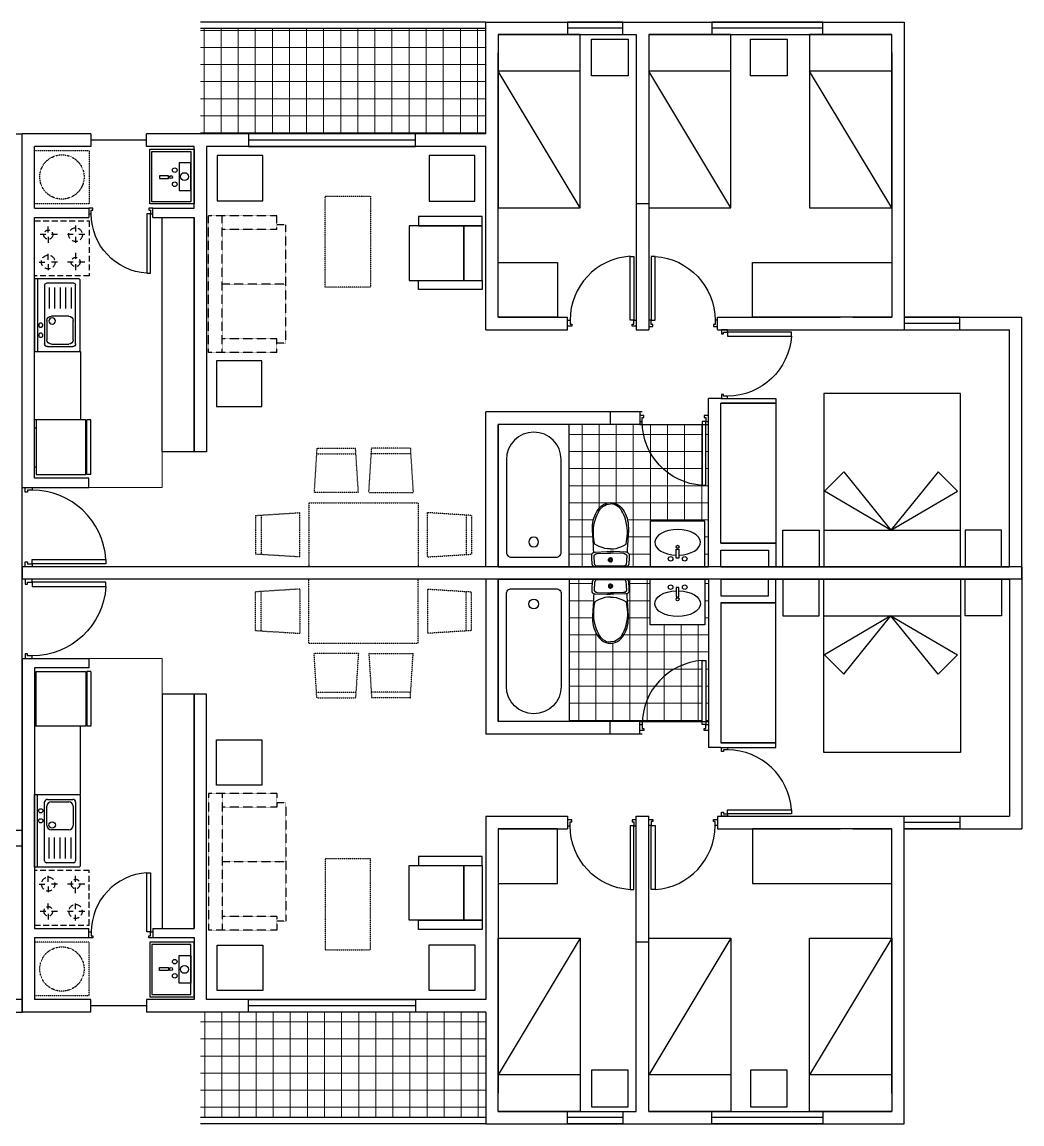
# Model space of a CAD drawing. Header units: inches. Extents: x 85 to 4460, y 49 to 5584.
# Drawn here: x 3290 to 4387, y 1866 to 3075 of the extents above; entities that cross this region are included whole.
import ezdxf

# ---------------------------------------------------------------- set-up
doc = ezdxf.new("R2010")
doc.units = ezdxf.units.IN
doc.header["$MEASUREMENT"] = 0
doc.linetypes.add('HIDDEN', pattern=[0.375, 0.25, -0.125])
doc.linetypes.add('HIDDEN2', pattern=[4.7625, 3.175, -1.5875])
for name, color, linetype in [('01 BLOQUES MUEBLES', 252, 'Continuous'), ('01 LOSA', 250, 'Continuous'), ('01 MUROS', 7, 'Continuous'), ('01 PUERTAS Y VENTANAS', 246, 'Continuous'), ('01 TEXTO SIMB.', 2, 'Continuous'), ('AR-ARTEFACTOS', 7, 'Continuous'), ('AR-MUEBLES SEGMENT', 252, 'HIDDEN2'), ('AR-PROYECCION', 8, 'Continuous'), ('REV_JM', 201, 'Continuous')]:
    doc.layers.add(name, color=color, linetype=linetype)
doc.layers.add('01 HATCH', color=253, linetype='Continuous', lineweight=5)
doc.layers.add('LD_ELEV 1', color=254, linetype='Continuous', lineweight=9)
doc.layers.get('01 TEXTO SIMB.').off()

# ---------------------------------------------------------------- blocks, each defined once
blk = doc.blocks.new('mcaam')
at = {"layer": '01 BLOQUES MUEBLES', "ltscale": 25}
blk.add_line((65173.3, -1759.8), (65323.3, -1849.8), dxfattribs=at)
blk.add_lwpolyline([(65363.3, -1759.8), (65363.3, -1849.8), (65173.3, -1849.8), (65173.3, -1759.8)], close=True, dxfattribs=at)
blk.add_lwpolyline([(65323.3, -1759.8), (65323.3, -1849.8)], dxfattribs=at)
blk = doc.blocks.new('*U43')
at = {"layer": '01 PUERTAS Y VENTANAS'}
for points in [[(1648.7, 5084.8), (1648.7, 5081.8), (1643.8, 5081.8), (1643.8, 5079.8), (1641.2, 5079.8), (1641.2, 5084.8)], [(1648.7, 5003.8), (1648.7, 5000.8), (1641.2, 5000.8), (1641.2, 5005.8), (1643.8, 5005.8), (1643.8, 5003.8)], [(1726.7, 5003.8), (1648.7, 5003.8), (1648.7, 5008.5), (1726.7, 5008.5)]]:
    blk.add_lwpolyline(points, close=True, dxfattribs=at)
at = {"layer": '01 PUERTAS Y VENTANAS', "color": 8}
blk.add_arc((1648.6, 5003.5), 78.3, 3.6465, 89.9158, dxfattribs=at)
blk = doc.blocks.new('*U17')
at = {"layer": '01 PUERTAS Y VENTANAS'}
for points in [[(1638.2, 5086.3), (1638.2, 5008.3), (1633.5, 5008.3), (1633.5, 5086.3)], [(1557.2, 5008.3), (1560.2, 5008.3), (1560.2, 5003.4), (1562.2, 5003.4), (1562.2, 5000.8), (1557.2, 5000.8)], [(1638.2, 5008.3), (1641.2, 5008.3), (1641.2, 5000.8), (1636.2, 5000.8), (1636.2, 5003.4), (1638.2, 5003.4)]]:
    blk.add_lwpolyline(points, close=True, dxfattribs=at)
at = {"layer": '01 PUERTAS Y VENTANAS', "color": 8}
blk.add_arc((1638.5, 5008.2), 78.3, 93.6465, 179.9158, dxfattribs=at)
blk = doc.blocks.new('sofa-2')
at = {"linetype": 'HIDDEN', "ltscale": 0.01}
for p, q in [((-0.75, 1.5), (-0.75, 1.35)), ((-0.75, 1.5), (0, 1.5)), ((-0.15, 1.5), (-0.15, 0)), ((0, 1.5), (0, 0)), ((-0.85, 1.4), (-0.75, 1.4)), ((-0.85, 1.4), (-0.85, 0.1)), ((-0.75, 1.35), (-0.15, 1.35)), ((-0.85, 0.75), (-0.15, 0.75)), ((-0.75, 0.15), (-0.15, 0.15)), ((-0.75, 0.15), (-0.75, 0)), ((-0.85, 0.1), (-0.75, 0.1)), ((-0.75, 0), (0, 0))]:
    blk.add_line(p, q, dxfattribs=at)
blk = doc.blocks.new('*U15')
at = {"layer": '01 PUERTAS Y VENTANAS'}
for points in [[(1555.7, 4997.8), (1633.7, 4997.8), (1633.7, 4993.1), (1555.7, 4993.1)], [(1633.7, 4997.8), (1633.7, 5000.8), (1641.2, 5000.8), (1641.2, 4995.8), (1638.7, 4995.8), (1638.7, 4997.8)], [(1633.7, 4916.8), (1633.7, 4919.8), (1638.7, 4919.8), (1638.7, 4921.8), (1641.2, 4921.8), (1641.2, 4916.8)]]:
    blk.add_lwpolyline(points, close=True, dxfattribs=at)
at = {"layer": '01 PUERTAS Y VENTANAS', "color": 8}
blk.add_arc((1633.8, 4998.1), 78.3, 183.6465, 269.9158, dxfattribs=at)
blk = doc.blocks.new('wc')
at = {"layer": '01 BLOQUES MUEBLES'}
for p, q in [((2025.8, 3385.4), (2025.9, 3385.7)), ((2025.8, 3385.1), (2025.8, 3385.4)), ((2025.9, 3385.7), (2026.2, 3386)), ((2026.2, 3386), (2026.5, 3386.4)), ((2026.5, 3386.4), (2026.8, 3386.7)), ((2026.8, 3386.7), (2027.2, 3386.9)), ((2027.2, 3386.9), (2027.5, 3387.1)), ((2027.5, 3387.1), (2027.8, 3387.2)), ((2027.8, 3387.2), (2028.1, 3387.3)), ((2028.1, 3387.3), (2028.4, 3387.4)), ((2028.4, 3387.4), (2028.7, 3387.5)), ((2028.7, 3387.5), (2029, 3387.5)), ((2029, 3387.5), (2031, 3387.6)), ((2031, 3387.6), (2032.9, 3387.7)), ((2032.9, 3387.7), (2034.9, 3387.8)), ((2034.9, 3387.8), (2036.9, 3387.9)), ((2036, 3385.2), (2037.7, 3385.2)), ((2036.9, 3387.9), (2038.8, 3388)), ((2037.7, 3385.2), (2037.9, 3385.2)), ((2038.8, 3388), (2039.1, 3388)), ((2039.1, 3388), (2039.4, 3387.9)), ((2039.4, 3387.9), (2039.6, 3387.8)), ((2039.6, 3387.8), (2039.9, 3387.6)), ((2039.9, 3387.6), (2040.2, 3387.3)), ((2040.2, 3387.3), (2040.5, 3387)), ((2040.5, 3387), (2040.8, 3386.7)), ((2040.8, 3386.7), (2041, 3386.3)), ((2041, 3386.3), (2041.2, 3386)), ((2041.2, 3386), (2041.3, 3385.7)), ((2041.3, 3385.7), (2044.8, 3385.9)), ((2041.3, 3385.7), (2041.5, 3385.3)), ((2041.5, 3385.3), (2041.7, 3384.8)), ((2044.8, 3385.9), (2049.3, 3386)), ((2049.3, 3386), (2054.7, 3386.3)), ((2053.2, 3385.1), (2056.1, 3385.5)), ((2054.7, 3386.3), (2060.3, 3386.9)), ((2056.1, 3385.5), (2059.1, 3385.9)), ((2059.1, 3385.9), (2062.2, 3386)), ((2060.3, 3386.9), (2065.8, 3387.1)), ((2062.2, 3386), (2065.1, 3386)), ((2065.1, 3386), (2068.1, 3385.9)), ((2065.8, 3387.1), (2068.5, 3387.1)), ((2068.1, 3385.9), (2070.8, 3385.5)), ((2068.5, 3387.1), (2071.2, 3387)), ((2070.8, 3385.5), (2074.2, 3384.8)), ((2071.2, 3387), (2073.8, 3386.7)), ((2073.8, 3386.7), (2076.4, 3386.2)), ((2076.4, 3386.2), (2079, 3385.5)), ((2079, 3385.5), (2081.5, 3384.6)), ((2025.7, 3384.7), (2025.8, 3385.1)), ((2025.7, 3384.4), (2025.7, 3384.7)), ((2025.7, 3384.1), (2025.7, 3384.4)), ((2025.7, 3367.4), (2025.7, 3384.1)), ((2026.3, 3382.4), (2026.4, 3382.7)), ((2026.3, 3382.1), (2026.3, 3382.4)), ((2026.3, 3381.9), (2026.3, 3382.1)), ((2026.3, 3367.4), (2026.3, 3381.9)), ((2026.4, 3383), (2026.5, 3383.3)), ((2026.4, 3382.7), (2026.4, 3383)), ((2026.5, 3383.3), (2026.7, 3383.5)), ((2026.7, 3383.5), (2027, 3383.9)), ((2027, 3383.9), (2027.3, 3384.1)), ((2027.3, 3384.1), (2027.6, 3384.3)), ((2027.6, 3384.3), (2027.9, 3384.4)), ((2027.9, 3384.4), (2028.1, 3384.5)), ((2028.1, 3384.5), (2028.4, 3384.6)), ((2028.4, 3384.6), (2028.6, 3384.7)), ((2028.6, 3384.7), (2028.9, 3384.8)), ((2028.9, 3384.8), (2029.2, 3384.8)), ((2029.2, 3384.8), (2030.9, 3384.9)), ((2030.9, 3384.9), (2032.6, 3385)), ((2032.6, 3385), (2034.3, 3385.1)), ((2034.3, 3385.1), (2036, 3385.2)), ((2037.9, 3385.2), (2038.1, 3385.1)), ((2038.1, 3385.1), (2038.4, 3385)), ((2038.4, 3385), (2038.6, 3384.8)), ((2038.6, 3384.8), (2038.9, 3384.6)), ((2038.9, 3384.6), (2039.1, 3384.3)), ((2039.1, 3384.3), (2039.4, 3384.1)), ((2039.4, 3384.1), (2039.6, 3383.8)), ((2039.6, 3383.8), (2039.7, 3383.5)), ((2039.7, 3383.5), (2039.8, 3383.3)), ((2039.8, 3383.3), (2040, 3382.8)), ((2040, 3382.8), (2040.1, 3382.4)), ((2040.1, 3382.4), (2040.2, 3382.1)), ((2040.2, 3382.1), (2040.2, 3381.8)), ((2040.2, 3381.8), (2040.5, 3370.7)), ((2041.7, 3384.8), (2041.8, 3384.4)), ((2041.8, 3384.4), (2041.8, 3384)), ((2041.8, 3384), (2042.2, 3371.2)), ((2045.4, 3370.6), (2045.8, 3373.6)), ((2045.8, 3373.6), (2046.7, 3376.6)), ((2046.7, 3376.6), (2047.9, 3379.7)), ((2047.9, 3379.7), (2049, 3382.1)), ((2049, 3382.1), (2050.5, 3384.5)), ((2050.5, 3384.5), (2053.2, 3385.1)), ((2074.2, 3384.8), (2077.7, 3383.8)), ((2077.7, 3383.8), (2080.2, 3382.9)), ((2080.2, 3382.9), (2082.6, 3381.9)), ((2081.5, 3384.6), (2084, 3383.6)), ((2082.6, 3381.9), (2084.8, 3381)), ((2084, 3383.6), (2086.3, 3382.3)), ((2084.8, 3381), (2086.8, 3380)), ((2086.3, 3382.3), (2088.6, 3380.9)), ((2086.8, 3380), (2088.7, 3378.8)), ((2088.6, 3380.9), (2090.6, 3379.1)), ((2088.7, 3378.8), (2090.3, 3377.3)), ((2090.3, 3377.3), (2091.8, 3375.6)), ((2090.6, 3379.1), (2092.5, 3377.2)), ((2091.8, 3375.6), (2092.9, 3373.7)), ((2092.5, 3377.2), (2094, 3375)), ((2092.9, 3373.7), (2093.8, 3371.7)), ((2094, 3375), (2095.2, 3372.6)), ((2025.7, 3350.7), (2025.7, 3367.4)), ((2026.3, 3352.9), (2026.3, 3367.4)), ((2031, 3367.9), (2031.2, 3368.4)), ((2031, 3367.4), (2031, 3367.9)), ((2031, 3367.4), (2031, 3366.9)), ((2031, 3366.9), (2031.2, 3366.4)), ((2031.2, 3368.4), (2031.4, 3368.8)), ((2031.2, 3366.4), (2031.4, 3366)), ((2031.4, 3368.8), (2031.8, 3369.1)), ((2031.4, 3366), (2031.8, 3365.6)), ((2031.8, 3369.1), (2032.2, 3369.4)), ((2031.8, 3365.6), (2032.2, 3365.4)), ((2031.9, 3367.4), (2032, 3367.8)), ((2031.9, 3367.4), (2032, 3367)), ((2032, 3367.8), (2032.2, 3368.1)), ((2032, 3367), (2032.2, 3366.6)), ((2032.2, 3369.4), (2032.7, 3369.6)), ((2032.2, 3368.1), (2032.5, 3368.4)), ((2032.2, 3366.6), (2032.5, 3366.4)), ((2032.2, 3365.4), (2032.7, 3365.2)), ((2032.5, 3368.4), (2032.8, 3368.6)), ((2032.5, 3366.4), (2032.8, 3366.2)), ((2032.7, 3369.6), (2033.2, 3369.6)), ((2032.7, 3365.2), (2033.2, 3365.1)), ((2032.8, 3368.6), (2033.2, 3368.6)), ((2032.8, 3366.2), (2033.2, 3366.1)), ((2033.2, 3369.6), (2033.7, 3369.6)), ((2033.2, 3368.6), (2033.6, 3368.6)), ((2033.2, 3366.1), (2033.6, 3366.2)), ((2033.2, 3365.1), (2033.7, 3365.2)), ((2033.6, 3368.6), (2033.9, 3368.4)), ((2033.6, 3366.2), (2033.9, 3366.4)), ((2033.7, 3369.6), (2034.1, 3369.4)), ((2033.7, 3365.2), (2034.1, 3365.4)), ((2033.9, 3368.4), (2034.2, 3368.1)), ((2033.9, 3366.4), (2034.2, 3366.6)), ((2034.1, 3369.4), (2034.6, 3369.2)), ((2034.1, 3365.4), (2034.6, 3365.6)), ((2034.2, 3368.1), (2034.4, 3367.8)), ((2034.2, 3366.6), (2034.4, 3367)), ((2034.4, 3367.8), (2034.5, 3367.4)), ((2034.4, 3367), (2034.5, 3367.4)), ((2034.6, 3369.2), (2034.9, 3368.8)), ((2034.6, 3365.6), (2034.9, 3366)), ((2034.9, 3368.8), (2035.2, 3368.4)), ((2034.9, 3366), (2035.2, 3366.4)), ((2035.2, 3368.4), (2035.4, 3367.9)), ((2035.2, 3366.4), (2035.4, 3366.9)), ((2035.4, 3367.9), (2035.4, 3367.4)), ((2035.4, 3366.9), (2035.4, 3367.4)), ((2040.2, 3353), (2040.5, 3364.1)), ((2040.5, 3370.7), (2040.5, 3367.4)), ((2040.5, 3364.1), (2040.5, 3367.4)), ((2041.8, 3350.7), (2042.2, 3363.6)), ((2042.2, 3371.2), (2042.2, 3367.4)), ((2042.2, 3363.6), (2042.2, 3367.4)), ((2045.2, 3367.4), (2045.4, 3370.6)), ((2045.2, 3367.4), (2045.4, 3364.2)), ((2045.4, 3364.2), (2045.8, 3361.2)), ((2045.8, 3361.2), (2046.7, 3358.1)), ((2091.8, 3359.2), (2092.9, 3361.1)), ((2092.9, 3361.1), (2093.8, 3363.1)), ((2093.8, 3371.7), (2094.4, 3369.5)), ((2093.8, 3363.1), (2094.4, 3365.2)), ((2095.2, 3362.1), (2094, 3359.8)), ((2094.4, 3369.5), (2094.5, 3367.4)), ((2094.4, 3365.2), (2094.5, 3367.4)), ((2095.2, 3372.6), (2095.9, 3370)), ((2095.9, 3364.7), (2095.2, 3362.1)), ((2095.9, 3370), (2096.2, 3367.4)), ((2096.2, 3367.4), (2095.9, 3364.7)), ((2025.7, 3350.4), (2025.7, 3350.7)), ((2025.7, 3350), (2025.7, 3350.4)), ((2025.8, 3349.7), (2025.7, 3350)), ((2025.8, 3349.4), (2025.8, 3349.7)), ((2025.9, 3349), (2025.8, 3349.4)), ((2026.1, 3348.7), (2025.9, 3349)), ((2026.3, 3352.7), (2026.3, 3352.9)), ((2026.3, 3352.4), (2026.3, 3352.7)), ((2026.4, 3352.1), (2026.3, 3352.4)), ((2026.4, 3351.8), (2026.4, 3352.1)), ((2026.5, 3351.5), (2026.4, 3351.8)), ((2026.7, 3351.3), (2026.5, 3351.5)), ((2027, 3350.9), (2026.7, 3351.3)), ((2027.2, 3350.7), (2027, 3350.9)), ((2027.6, 3350.5), (2027.2, 3350.7)), ((2027.8, 3350.4), (2027.6, 3350.5)), ((2028.1, 3350.2), (2027.8, 3350.4)), ((2028.4, 3350.1), (2028.1, 3350.2)), ((2028.6, 3350.1), (2028.4, 3350.1)), ((2028.9, 3350), (2028.6, 3350.1)), ((2029.1, 3350), (2028.9, 3350)), ((2030.8, 3349.9), (2029.1, 3350)), ((2032.6, 3349.8), (2030.8, 3349.9)), ((2034.3, 3349.7), (2032.6, 3349.8)), ((2036, 3349.6), (2034.3, 3349.7)), ((2037.7, 3349.6), (2036, 3349.6)), ((2037.9, 3349.6), (2037.7, 3349.6)), ((2038.1, 3349.7), (2037.9, 3349.6)), ((2038.4, 3349.8), (2038.1, 3349.7)), ((2038.6, 3349.9), (2038.4, 3349.8)), ((2038.9, 3350.2), (2038.6, 3349.9)), ((2039.1, 3350.4), (2038.9, 3350.2)), ((2039.4, 3350.7), (2039.1, 3350.4)), ((2039.6, 3351), (2039.4, 3350.7)), ((2039.7, 3351.3), (2039.6, 3351)), ((2039.8, 3351.5), (2039.7, 3351.3)), ((2039.8, 3351.5), (2040, 3351.9)), ((2040, 3351.9), (2040.1, 3352.3)), ((2040.1, 3352.3), (2040.2, 3352.7)), ((2040.2, 3352.7), (2040.2, 3353)), ((2041.3, 3349), (2041.2, 3348.8)), ((2041.3, 3349), (2041.5, 3349.5)), ((2044.8, 3348.9), (2041.3, 3349)), ((2041.5, 3349.5), (2041.7, 3350)), ((2041.7, 3350), (2041.8, 3350.4)), ((2041.8, 3350.4), (2041.8, 3350.7)), ((2046.7, 3358.1), (2047.9, 3355)), ((2047.9, 3355), (2048.9, 3352.7)), ((2048.9, 3352.7), (2050.5, 3350.2)), ((2050.5, 3350.2), (2053.2, 3349.7)), ((2053.2, 3349.7), (2056, 3349.3)), ((2056, 3349.3), (2059.1, 3348.9)), ((2068, 3348.9), (2070.8, 3349.3)), ((2070.8, 3349.3), (2074.2, 3350)), ((2074.2, 3350), (2077.7, 3350.9)), ((2079, 3349.2), (2076.4, 3348.6)), ((2077.7, 3350.9), (2080.2, 3351.8)), ((2081.5, 3350.1), (2079, 3349.2)), ((2080.2, 3351.8), (2082.6, 3352.8)), ((2084, 3351.1), (2081.5, 3350.1)), ((2082.6, 3352.8), (2084.8, 3353.7)), ((2086.3, 3352.4), (2084, 3351.1)), ((2084.8, 3353.7), (2086.8, 3354.8)), ((2088.5, 3353.9), (2086.3, 3352.4)), ((2086.8, 3354.8), (2088.7, 3356)), ((2090.6, 3355.6), (2088.5, 3353.9)), ((2088.7, 3356), (2090.3, 3357.5)), ((2090.3, 3357.5), (2091.8, 3359.2)), ((2092.5, 3357.5), (2090.6, 3355.6)), ((2094, 3359.8), (2092.5, 3357.5)), ((2026.5, 3348.3), (2026.1, 3348.7)), ((2026.8, 3348.1), (2026.5, 3348.3)), ((2027.2, 3347.9), (2026.8, 3348.1)), ((2027.5, 3347.7), (2027.2, 3347.9)), ((2027.8, 3347.6), (2027.5, 3347.7)), ((2028.1, 3347.4), (2027.8, 3347.6)), ((2028.4, 3347.3), (2028.1, 3347.4)), ((2028.7, 3347.3), (2028.4, 3347.3)), ((2029, 3347.2), (2028.7, 3347.3)), ((2031, 3347.1), (2029, 3347.2)), ((2032.9, 3347), (2031, 3347.1)), ((2034.9, 3346.9), (2032.9, 3347)), ((2036.9, 3346.8), (2034.9, 3346.9)), ((2038.8, 3346.8), (2036.9, 3346.8)), ((2039.1, 3346.8), (2038.8, 3346.8)), ((2039.3, 3346.9), (2039.1, 3346.8)), ((2039.6, 3347), (2039.3, 3346.9)), ((2039.9, 3347.2), (2039.6, 3347)), ((2040.2, 3347.5), (2039.9, 3347.2)), ((2040.5, 3347.8), (2040.2, 3347.5)), ((2040.8, 3348.1), (2040.5, 3347.8)), ((2041, 3348.4), (2040.8, 3348.1)), ((2041.2, 3348.8), (2041, 3348.4)), ((2049.3, 3348.7), (2044.8, 3348.9)), ((2054.7, 3348.4), (2049.3, 3348.7)), ((2060.3, 3347.9), (2054.7, 3348.4)), ((2059.1, 3348.9), (2062.1, 3348.7)), ((2065.8, 3347.6), (2060.3, 3347.9)), ((2062.1, 3348.7), (2065, 3348.7)), ((2065, 3348.7), (2068, 3348.9)), ((2068.5, 3347.6), (2065.8, 3347.6)), ((2071.2, 3347.8), (2068.5, 3347.6)), ((2073.8, 3348.1), (2071.2, 3347.8)), ((2076.4, 3348.6), (2073.8, 3348.1))]:
    blk.add_line(p, q, dxfattribs=at)
blk = doc.blocks.new('tt')
at = {"layer": '01 BLOQUES MUEBLES', "color": 8}
blk.add_lwpolyline([(80582.1, 2679.8), (80722.1, 2679.8), (80722.1, 2609.8), (80582.1, 2609.8)], close=True, dxfattribs=at)
at = {"layer": '01 BLOQUES MUEBLES'}
blk.add_lwpolyline([(80596.5, 2671.8), (80687.6, 2671.8, -0.999997), (80687.6, 2617.8), (80596.5, 2617.8, -0.414214), (80591.5, 2622.8), (80591.5, 2666.8, -0.414214)], format="xyb", close=True, dxfattribs=at)
blk.add_circle((80606.5, 2644.8), 4.8, dxfattribs=at)
blk = doc.blocks.new('Cama 2 plazas')
at = {"layer": '01 BLOQUES MUEBLES'}
for p, q in [((1628.9, 5039.1), (1671.9, 5112.1)), ((1671.9, 5112.1), (1693.1, 5090.9)), ((1693.1, 5090.9), (1628.9, 5039.1)), ((1628.9, 5039.1), (1671.9, 4966.1)), ((1693.1, 4987.3), (1628.9, 5039.1)), ((1671.9, 4966.1), (1693.1, 4987.3))]:
    blk.add_line(p, q, dxfattribs=at)
for points in [[(1628.9, 5117.7), (1588.9, 5117.7), (1588.9, 5157.7), (1628.9, 5157.7)], [(1588.9, 4962.7), (1778.9, 4962.7), (1778.9, 5112.7), (1588.9, 5112.7)], [(1628.9, 4957.7), (1588.9, 4957.7), (1588.9, 4917.7), (1628.9, 4917.7)]]:
    blk.add_lwpolyline(points, close=True, dxfattribs=at)
blk.add_lwpolyline([(1628.9, 5112.7), (1628.9, 4962.7)], dxfattribs=at)
blk = doc.blocks.new('Sofá 1 cuerpo')
at = {"layer": '01 BLOQUES MUEBLES'}
for points in [[(2459.9, 3659), (2449.9, 3659), (2449.9, 3589), (2459.9, 3589), (2459.9, 3659)], [(2519.9, 3659), (2529.9, 3659), (2529.9, 3589), (2519.9, 3589), (2519.9, 3659)]]:
    blk.add_lwpolyline(points, dxfattribs=at)
for points in [[(2519.9, 3639), (2459.9, 3639), (2459.9, 3659), (2519.9, 3659)], [(2519.9, 3579), (2459.9, 3579), (2459.9, 3639), (2519.9, 3639)]]:
    blk.add_lwpolyline(points, close=True, dxfattribs=at)
blk = doc.blocks.new('lav')
at = {"layer": '01 BLOQUES MUEBLES'}
for p, q in [((53035.9, -1515.9), (53035.9, -1455.9)), ((53035.9, -1455.9), (53040.4, -1455.9)), ((53040.4, -1515.9), (53040.4, -1455.9)), ((53041.4, -1515.9), (53041.4, -1455.9)), ((53041.4, -1455.9), (53095.9, -1455.9)), ((53095.9, -1455.9), (53095.9, -1515.9)), ((53097.6, -1464.8), (53095.9, -1464.8)), ((53097.6, -1507.9), (53097.6, -1464.8)), ((53095.9, -1507.9), (53097.6, -1507.9)), ((53035.9, -1515.9), (53040.4, -1515.9)), ((53095.9, -1515.9), (53041.4, -1515.9))]:
    blk.add_line(p, q, dxfattribs=at)
blk = doc.blocks.new('_Lavaplatos_50x80')
for p, q in [((0.03, -0.8), (0.03, 0)), ((0.11, -0.73), (0.11, -0.085)), ((0.14, -0.055), (0.42, -0.055)), ((0.185, -0.08), (0.375, -0.08)), ((0.45, -0.085), (0.45, -0.385)), ((0.135, -0.34), (0.135, -0.13)), ((0.425, -0.13), (0.425, -0.34)), ((0.16, -0.704), (0.16, -0.474)), ((0.375, -0.39), (0.185, -0.39)), ((0.22, -0.704), (0.22, -0.474)), ((0.28, -0.704), (0.28, -0.474)), ((0.34, -0.704), (0.34, -0.474)), ((0.4, -0.704), (0.4, -0.474)), ((0.45, -0.385), (0.45, -0.73)), ((0.43, -0.75), (0.13, -0.75))]:
    blk.add_line(p, q)
blk.add_lwpolyline([(0.48, -0.8), (0, -0.8), (0, 0), (0.48, 0, -0.414214), (0.5, -0.02), (0.5, -0.78, -0.414214)], format="xyb", close=True)
for centre, radius in [((0.068, -0.18), 0.0232), ((0.068, -0.29), 0.0232), ((0.193, -0.336), 0.035)]:
    blk.add_circle(centre, radius)
for centre, radius, start, end in [((0.14, -0.085), 0.03, 90, 180), ((0.185, -0.13), 0.05, 90, 180), ((0.375, -0.13), 0.05, 0, 90), ((0.42, -0.085), 0.03, 0, 90), ((0.185, -0.34), 0.05, 180, 270), ((0.375, -0.34), 0.05, 270, 0), ((0.13, -0.73), 0.02, 180, 270), ((0.43, -0.73), 0.02, 270, 0)]:
    blk.add_arc(centre, radius, start, end)
blk = doc.blocks.new('_Cocina_1')
at = {"linetype": 'HIDDEN2', "ltscale": 0.02}
for p, q in [((-0.6, -0.3), (-0.6, 0.3)), ((-0.6, 0.3), (0, 0.3)), ((-0.45, 0.175), (-0.45, 0.25)), ((-0.45, 0.175), (-0.45, 0.25)), ((-0.45, 0.175), (-0.45, 0.25)), ((-0.45, 0.175), (-0.45, 0.25)), ((-0.45, 0.175), (-0.45, 0.25)), ((-0.15, 0.175), (-0.15, 0.25)), ((0, 0.3), (0, -0.3)), ((-0.55, 0.15), (-0.475, 0.15)), ((-0.55, 0.15), (-0.475, 0.15)), ((-0.55, 0.15), (-0.475, 0.15)), ((-0.55, 0.15), (-0.475, 0.15)), ((-0.55, 0.15), (-0.475, 0.15)), ((-0.45, 0.05), (-0.45, 0.125)), ((-0.45, 0.05), (-0.45, 0.125)), ((-0.45, 0.05), (-0.45, 0.125)), ((-0.45, 0.05), (-0.45, 0.125)), ((-0.45, 0.05), (-0.45, 0.125)), ((-0.425, 0.15), (-0.35, 0.15)), ((-0.425, 0.15), (-0.35, 0.15)), ((-0.425, 0.15), (-0.35, 0.15)), ((-0.425, 0.15), (-0.35, 0.15)), ((-0.425, 0.15), (-0.35, 0.15)), ((-0.25, 0.15), (-0.175, 0.15)), ((-0.25, 0.15), (-0.175, 0.15)), ((-0.25, 0.15), (-0.175, 0.15)), ((-0.25, 0.15), (-0.175, 0.15)), ((-0.25, 0.15), (-0.175, 0.15)), ((-0.15, 0.125), (-0.15, 0.05)), ((-0.05, 0.15), (-0.125, 0.15)), ((-0.45, -0.125), (-0.45, -0.05)), ((-0.45, -0.125), (-0.45, -0.05)), ((-0.45, -0.125), (-0.45, -0.05)), ((-0.45, -0.125), (-0.45, -0.05)), ((-0.45, -0.125), (-0.45, -0.05)), ((-0.15, -0.125), (-0.15, -0.05)), ((-0.15, -0.125), (-0.15, -0.05)), ((-0.15, -0.125), (-0.15, -0.05)), ((-0.15, -0.125), (-0.15, -0.05)), ((-0.15, -0.125), (-0.15, -0.05)), ((-0.55, -0.15), (-0.475, -0.15)), ((-0.55, -0.15), (-0.475, -0.15)), ((-0.55, -0.15), (-0.475, -0.15)), ((-0.55, -0.15), (-0.475, -0.15)), ((-0.55, -0.15), (-0.475, -0.15)), ((-0.45, -0.25), (-0.45, -0.175)), ((-0.45, -0.25), (-0.45, -0.175)), ((-0.45, -0.25), (-0.45, -0.175)), ((-0.45, -0.25), (-0.45, -0.175)), ((-0.45, -0.25), (-0.45, -0.175)), ((-0.425, -0.15), (-0.35, -0.15)), ((-0.425, -0.15), (-0.35, -0.15)), ((-0.425, -0.15), (-0.35, -0.15)), ((-0.425, -0.15), (-0.35, -0.15)), ((-0.425, -0.15), (-0.35, -0.15)), ((-0.25, -0.15), (-0.175, -0.15)), ((-0.25, -0.15), (-0.175, -0.15)), ((-0.25, -0.15), (-0.175, -0.15)), ((-0.25, -0.15), (-0.175, -0.15)), ((-0.25, -0.15), (-0.175, -0.15)), ((-0.15, -0.175), (-0.15, -0.25)), ((-0.125, -0.15), (-0.05, -0.15)), ((-0.125, -0.15), (-0.05, -0.15)), ((-0.125, -0.15), (-0.05, -0.15)), ((-0.125, -0.15), (-0.05, -0.15)), ((-0.125, -0.15), (-0.05, -0.15)), ((0, -0.3), (-0.6, -0.3)), ((0, -0.3), (-0.6, -0.3)), ((0, -0.3), (-0.6, -0.3)), ((0, -0.3), (-0.6, -0.3)), ((0, -0.3), (-0.6, -0.3))]:
    blk.add_line(p, q, dxfattribs=at)
for centre, radius in [((-0.45, 0.15), 0.05), ((-0.45, 0.15), 0.05), ((-0.45, 0.15), 0.05), ((-0.45, 0.15), 0.05), ((-0.45, 0.15), 0.05), ((-0.15, 0.15), 0.075), ((-0.15, 0.15), 0.075), ((-0.15, 0.15), 0.075), ((-0.15, 0.15), 0.075), ((-0.15, 0.15), 0.075), ((-0.45, -0.15), 0.075), ((-0.45, -0.15), 0.075), ((-0.45, -0.15), 0.075), ((-0.45, -0.15), 0.075), ((-0.45, -0.15), 0.075), ((-0.15, -0.15), 0.05), ((-0.15, -0.15), 0.05), ((-0.15, -0.15), 0.05), ((-0.15, -0.15), 0.05), ((-0.15, -0.15), 0.05)]:
    blk.add_circle(centre, radius, dxfattribs=at)

msp = doc.modelspace()

# ---------------------------------------------------------------- hatches: boundary and pattern name
at = {"layer": '01 HATCH'}
h = msp.add_hatch(dxfattribs=at)
h.set_pattern_fill('NET', color=256, scale=150)
h.set_pattern_definition([(0, (-81410.476, 15347.3), (0, 18.75), []), (90, (-81410.476, 15347.3), (-18.75, 1e-15), [])])
h.paths.add_polyline_path([(3485.5, 3068.2), (3798.6, 3068.2), (3798.6, 2952.5), (3485.5, 2952.5)])
h = msp.add_hatch(dxfattribs=at)
h.set_pattern_fill('NET', color=256, scale=150)
h.set_pattern_definition([(0, (-81445.658, 16216.462), (0, 18.75), []), (90, (-81445.658, 16216.462), (-18.75, 1e-15), [])])
h.paths.add_polyline_path([(3960.7, 2633.8), (3967.6, 2633.8), (3967.6, 2633.8), (3970.4, 2633.8, 0.382894), (4036.1, 2566.8), (4040.3, 2566.8), (4040.3, 2633.8), (4043, 2633.8), (4043, 2477.6), (4039.1, 2477.6), (4039.1, 2527.6), (3979.1, 2527.6), (3979.1, 2477.6), (3960.7, 2477.6)])
h.paths.add_polyline_path([(3970.4, 2633.8), (3970.4, 2633.8), (4036.1, 2633.8), (4036.1, 2566.8, -0.382894)], flags=17)
h.paths.add_polyline_path([(3890.4, 2633.8), (3960.7, 2633.8), (3960.7, 2477.6), (3953.2, 2477.6), (3953.9, 2477.9), (3954.7, 2478.5), (3955.1, 2479.2), (3955.5, 2480.2), (3955.6, 2480.9), (3955.7, 2482.8), (3955.8, 2484.8), (3955.9, 2486.8), (3956, 2488.8), (3956.1, 2491), (3955.8, 2491.6), (3955.3, 2492.2), (3954.6, 2492.8), (3953.8, 2493.2), (3954, 2496.7), (3954.1, 2501.2), (3954.4, 2506.6), (3955, 2512.2), (3955.2, 2517.7), (3955.2, 2520.4), (3955.1, 2523), (3954.8, 2525.7), (3954.3, 2528.3), (3953.6, 2530.9), (3952.7, 2533.4), (3951.7, 2535.9), (3950.4, 2538.2), (3949, 2540.4), (3947.2, 2542.5), (3945.3, 2544.3), (3943.1, 2545.9), (3940.7, 2547.1), (3938.1, 2547.8), (3935.5, 2548.1), (3932.8, 2547.8), (3930.2, 2547.1), (3927.9, 2545.9), (3925.7, 2544.3), (3923.7, 2542.5), (3922, 2540.4), (3920.5, 2538.2), (3919.3, 2535.9), (3918.2, 2533.4), (3917.3, 2530.9), (3916.7, 2528.3), (3916.2, 2525.7), (3915.8, 2523), (3915.7, 2520.4), (3915.7, 2517.7), (3916, 2512.2), (3916.5, 2506.6), (3916.8, 2501.2), (3917, 2496.7), (3917.1, 2493.2), (3916.3, 2492.8), (3915.5, 2492.1), (3914.9, 2491.3), (3914.9, 2490.7), (3914.9, 2488.8), (3915, 2486.8), (3915.1, 2484.8), (3915.2, 2482.8), (3915.3, 2480.6), (3915.6, 2479.7), (3916.2, 2478.6), (3917.3, 2477.6), (3890.4, 2477.6)])
h = msp.add_hatch(dxfattribs=at)
h.set_pattern_fill('NET', color=256, scale=150, angle=180)
h.set_pattern_definition([(180, (84506.894, 2196.519), (-2e-15, -18.75), []), (270, (84506.894, 2196.519), (18.75, -3e-15), [])])
h.paths.add_polyline_path([(3960.7, 2307.6), (3967.6, 2307.6), (3967.6, 2307.6), (3970.4, 2307.6, -0.382894), (4036.1, 2374.6), (4040.3, 2374.6), (4040.3, 2307.6), (4043, 2307.6), (4043, 2463.8), (4039.1, 2463.8), (4039.1, 2413.8), (3979.1, 2413.8), (3979.1, 2463.8), (3960.7, 2463.8)])
h.paths.add_polyline_path([(3970.4, 2307.6), (3970.4, 2307.6), (4036.1, 2307.6), (4036.1, 2374.6, 0.382894)], flags=17)
h.paths.add_polyline_path([(3890.4, 2307.6), (3960.7, 2307.6), (3960.7, 2463.8), (3953.2, 2463.8), (3953.9, 2463.5), (3954.7, 2462.9), (3955.1, 2462.2), (3955.5, 2461.1), (3955.6, 2460.5), (3955.7, 2458.5), (3955.8, 2456.6), (3955.9, 2454.6), (3956, 2452.6), (3956.1, 2450.4), (3955.8, 2449.7), (3955.3, 2449.1), (3954.6, 2448.6), (3953.8, 2448.2), (3954, 2444.7), (3954.1, 2440.2), (3954.4, 2434.8), (3955, 2429.2), (3955.2, 2423.7), (3955.2, 2421), (3955.1, 2418.3), (3954.8, 2415.7), (3954.3, 2413.1), (3953.6, 2410.5), (3952.7, 2408), (3951.7, 2405.5), (3950.4, 2403.2), (3949, 2401), (3947.2, 2398.9), (3945.3, 2397), (3943.1, 2395.5), (3940.7, 2394.2), (3938.1, 2393.6), (3935.5, 2393.3), (3932.8, 2393.6), (3930.2, 2394.2), (3927.9, 2395.5), (3925.7, 2397), (3923.7, 2398.8), (3922, 2400.9), (3920.5, 2403.2), (3919.3, 2405.5), (3918.2, 2408), (3917.3, 2410.5), (3916.7, 2413.1), (3916.2, 2415.7), (3915.8, 2418.3), (3915.7, 2421), (3915.7, 2423.7), (3916, 2429.2), (3916.5, 2434.8), (3916.8, 2440.2), (3917, 2444.7), (3917.1, 2448.2), (3916.3, 2448.5), (3915.5, 2449.3), (3914.9, 2450.1), (3914.9, 2450.6), (3914.9, 2452.6), (3915, 2454.6), (3915.1, 2456.6), (3915.2, 2458.5), (3915.3, 2460.8), (3915.6, 2461.7), (3916.2, 2462.8), (3917.3, 2463.8), (3890.4, 2463.8)])
h = msp.add_hatch(dxfattribs=at)
h.set_pattern_fill('NET', color=256, scale=150, angle=180)
h.set_pattern_definition([(180, (84471.711, 3065.68), (-2e-15, -18.75), []), (270, (84471.711, 3065.68), (18.75, -3e-15), [])])
h.paths.add_polyline_path([(3485.5, 1873.2), (3798.6, 1873.2), (3798.6, 1988.9), (3485.5, 1988.9)])

# ---------------------------------------------------------------- linework, layer by layer
for points in [[(3935.2, 2647.6), (3935.2, 2633.8)], [(3935.2, 2293.8), (3935.2, 2307.6)]]:
    msp.add_lwpolyline(points)
at = {"layer": '01 BLOQUES MUEBLES'}
for points in [[(3954.8, 3056.3), (3954.8, 3016.3), (3914.8, 3016.3), (3914.8, 3056.3)], [(4129.3, 3056.3), (4129.3, 3016.3), (4089.3, 3016.3), (4089.3, 3056.3)], [(3478.6, 2875.6), (3429.9, 2875.6), (3429.9, 2935.6), (3478.6, 2935.6)], [(3475, 2878.1), (3432.4, 2878.1), (3432.4, 2933), (3475, 2933)], [(3440.7, 2905.1), (3440.7, 2903.6), (3450.7, 2903.6), (3450.7, 2906.6), (3440.7, 2906.6)], [(3443.6, 2603.6), (3443.6, 2860.8), (3478.6, 2860.8), (3478.6, 2603.6)], [(3877.4, 2751.4), (3812.4, 2751.4), (3812.4, 2811.4), (3877.4, 2811.4)], [(4244.1, 2751.4), (4091.2, 2751.4), (4091.2, 2811.4), (4244.1, 2811.4)], [(3303.6, 2713.6), (3353.8, 2713.6), (3353.8, 2638.9), (3303.6, 2638.9)], [(4056.8, 2503.6), (4056.8, 2657.2), (4116.8, 2657.2), (4116.8, 2503.6)], [(3979.1, 2527.6), (3979.1, 2477.6), (4039.1, 2477.6), (4039.1, 2527.6)], [(4009.2, 2486.8), (4007.7, 2486.8), (4007.7, 2496.8), (4010.7, 2496.8), (4010.7, 2486.8)], [(3979.1, 2413.8), (3979.1, 2463.8), (4039.1, 2463.8), (4039.1, 2413.8)], [(4009.2, 2454.6), (4007.7, 2454.6), (4007.7, 2444.6), (4010.7, 2444.6), (4010.7, 2454.6)], [(4056.8, 2437.8), (4056.8, 2284.2), (4116.8, 2284.2), (4116.8, 2437.8)], [(3443.6, 2337.8), (3443.6, 2080.6), (3478.6, 2080.6), (3478.6, 2337.8)], [(3303.6, 2227.8), (3353.8, 2227.8), (3353.8, 2302.5), (3303.6, 2302.5)], [(3877.4, 2190), (3812.4, 2190), (3812.4, 2130), (3877.4, 2130)], [(4244.1, 2190), (4091.2, 2190), (4091.2, 2130), (4244.1, 2130)], [(3478.6, 2065.8), (3429.9, 2065.8), (3429.9, 2005.8), (3478.6, 2005.8)], [(3475, 2063.2), (3432.4, 2063.2), (3432.4, 2008.4), (3475, 2008.4)], [(3440.7, 2036.2), (3440.7, 2037.7), (3450.7, 2037.7), (3450.7, 2034.7), (3440.7, 2034.7)], [(3954.8, 1885.1), (3954.8, 1925.1), (3914.8, 1925.1), (3914.8, 1885.1)], [(4129.3, 1885.1), (4129.3, 1925.1), (4089.3, 1925.1), (4089.3, 1885.1)]]:
    msp.add_lwpolyline(points, close=True, dxfattribs=at)
at = {"layer": '01 BLOQUES MUEBLES', "ltscale": 25}
for points in [[(3553.9, 2928.9), (3503.9, 2928.9), (3503.9, 2878.9), (3553.9, 2878.9)], [(3786.7, 2928.6), (3736.7, 2928.6), (3736.7, 2878.6), (3786.7, 2878.6)], [(3553.1, 2703.5), (3503.1, 2703.5), (3503.1, 2653.5), (3553.1, 2653.5)], [(3553.1, 2237.8), (3503.1, 2237.8), (3503.1, 2287.8), (3553.1, 2287.8)], [(3553.9, 2012.5), (3503.9, 2012.5), (3503.9, 2062.5), (3553.9, 2062.5)], [(3786.7, 2012.7), (3736.7, 2012.7), (3736.7, 2062.7), (3786.7, 2062.7)]]:
    msp.add_lwpolyline(points, close=True, dxfattribs=at)
at = {"layer": '01 BLOQUES MUEBLES'}
for points in [[(3967.6, 2633.8), (4043, 2633.8)], [(3967.6, 2307.6), (4043, 2307.6)]]:
    msp.add_lwpolyline(points, dxfattribs=at)
for centre, radius in [((3457.4, 2912.7), 2.5), ((3453.4, 2905.1), 1.61), ((3457.4, 2897.2), 2.5), ((4009.2, 2499.5), 1.61), ((4001.5, 2486.3), 2.5), ((4017, 2486.3), 2.5), ((4001.5, 2455.1), 2.5), ((4017, 2455.1), 2.5), ((4009.2, 2441.8), 1.61), ((3457.4, 2044.2), 2.5), ((3453.4, 2036.2), 1.61), ((3457.4, 2028.7), 2.5)]:
    msp.add_circle(centre, radius, dxfattribs=at)
msp.add_ellipse((4009.2, 2504.3), major_axis=(-25, 0), ratio=0.565157, start_param=1.634018, end_param=7.79076, dxfattribs=at)
at = {"layer": '01 BLOQUES MUEBLES', "extrusion": (0, 0, -1)}
msp.add_ellipse((4009.2, 2437.1), major_axis=(-25, 0), ratio=0.565157, start_param=1.634018, end_param=7.79076, dxfattribs=at)
at = {"layer": '01 HATCH'}
for points in [[(3363.2, 2564.6), (3443.6, 2564.6), (3443.6, 2603.6)], [(3363.2, 2376.7), (3443.6, 2376.7), (3443.6, 2337.8)]]:
    msp.add_lwpolyline(points, dxfattribs=at)
at = {"layer": '01 LOSA'}
for points in [[(3798.6, 3075.2), (3485.5, 3075.2)], [(3798.6, 3068.2), (3485.5, 3068.2)], [(3798.6, 1873.2), (3485.5, 1873.2)], [(3798.6, 1866.2), (3485.5, 1866.2)]]:
    msp.add_lwpolyline(points, dxfattribs=at)
at = {"layer": '01 MUROS'}
for p, q in [((3009.8, 2952.5), (3289.8, 2952.5)), ((3289.8, 2002.7), (3289.8, 2952.5)), ((3289.8, 2188.1), (3202.9, 2188.1)), ((3289.8, 1988.9), (3289.8, 2188.1)), ((3216.7, 2171.5), (3289.8, 2171.5)), ((3289.8, 2171.5), (3289.8, 2002.7)), ((3289.8, 2002.7), (3216.7, 2002.7)), ((3009.8, 1988.9), (3289.8, 1988.9)), ((3289.8, 1988.9), (3289.8, 1988.9))]:
    msp.add_line(p, q, dxfattribs=at)
for points in [[(3798.6, 3075.2), (4257.9, 3075.2)], [(3798.6, 2952.5), (3798.6, 3075.2)], [(4257.9, 3075.2), (4257.9, 2751.4)], [(3812.4, 3061.4), (3963.8, 3061.4)], [(3949.2, 3068.3), (3888.2, 3068.3)], [(3963.8, 3061.4), (3963.8, 2737.6)], [(3977.6, 3061.4), (4244.1, 3061.4)], [(4168.6, 3068.3), (4046.6, 3068.3)], [(3812.4, 2751.4), (3812.4, 3041.4)], [(3977.6, 3041.4), (3977.6, 2737.6)], [(4244.1, 3041.4), (4244.1, 2751.4), (4244.1, 2751.4)], [(3365.3, 2952.5), (3289.8, 2952.5)], [(3289.8, 2564.6), (3289.8, 2952.5)], [(3365.3, 2952.5), (3365.3, 2938.7)], [(3798.6, 2952.5), (3426.3, 2952.5)], [(3426.3, 2938.7), (3426.3, 2952.5)], [(3365.3, 2938.7), (3303.6, 2938.7)], [(3303.6, 2870.8), (3303.6, 2938.7)], [(3426.3, 2945.6), (3365.3, 2945.6)], [(3478.6, 2938.7), (3426.3, 2938.7)], [(3492.4, 2938.7), (3492.4, 2603.6), (3478.6, 2603.6), (3478.6, 2860.8)], [(3478.6, 2870.8), (3478.6, 2938.7)], [(3798.6, 2938.7), (3492.4, 2938.7)], [(3721.4, 2945.5), (3538.4, 2945.5)], [(3798.6, 2737.6), (3798.6, 2938.7)], [(3303.6, 2870.8), (3363.2, 2870.8)], [(3363.2, 2870.8), (3363.2, 2860.8)], [(3433.2, 2870.8), (3478.6, 2870.8)], [(3433.2, 2860.8), (3433.2, 2870.8)], [(3977.6, 2875.7), (3963.8, 2875.7)], [(3303.6, 2574.6), (3303.6, 2860.8)], [(3303.6, 2860.8), (3363.2, 2860.8)], [(3433.2, 2860.8), (3478.6, 2860.8)], [(3812.4, 2751.4), (3888.4, 2751.4)], [(3888.4, 2737.6), (3888.4, 2751.4)], [(4053, 2737.7), (4053, 2751.5)], [(4053, 2751.4), (4187.6, 2751.4)], [(4201.4, 2751.4), (4244.1, 2751.4)], [(4257.9, 2751.4), (4387.1, 2751.4)], [(4318.9, 2744.5), (4257.9, 2744.5)], [(4387.1, 2463.8), (4387.1, 2463.8), (4387.1, 2751.4)], [(3798.6, 2737.6), (3888.4, 2737.6)], [(3963.8, 2737.6), (3977.6, 2737.6)], [(4053, 2737.6), (4373.3, 2737.6)], [(4056.8, 2477.6), (4373.3, 2477.6), (4373.3, 2737.6)], [(4043, 2477.6), (4043, 2662.2)], [(4056.8, 2662.2), (4043, 2662.2)], [(4056.8, 2662.2), (4116.8, 2662.2), (4116.8, 2657.2), (4056.8, 2657.2)], [(4056.8, 2503.8), (4056.8, 2657.2)], [(3970.4, 2647.6), (3798.6, 2647.6)], [(3798.6, 2477.6), (3798.6, 2647.6)], [(3967.6, 2647.6), (3967.6, 2633.8)], [(3970.4, 2633.8), (3812.4, 2633.8)], [(3812.4, 2477.6), (3812.4, 2633.8)], [(3289.8, 2564.6), (3363.2, 2564.6), (3363.2, 2574.6), (3303.6, 2574.6)], [(4056.8, 2503.6), (4116.8, 2503.6), (4116.8, 2477.6)], [(3798.6, 2477.6), (3289.8, 2477.6)], [(4387.1, 2463.8), (3289.8, 2463.8), (3289.8, 2477.6)], [(4387.1, 2477.6), (3289.8, 2477.6), (3289.8, 2463.8)], [(3882.6, 2477.6), (3812.4, 2477.6)], [(3812.4, 2477.6), (4043, 2477.6)], [(4387.1, 2477.6), (4387.1, 2477.6), (4387.1, 2190)], [(3798.6, 2463.8), (3289.8, 2463.8)], [(3798.6, 2463.8), (3798.6, 2293.8)], [(3812.4, 2463.8), (3812.4, 2307.6)], [(3882.6, 2463.8), (3812.4, 2463.8)], [(3812.4, 2463.8), (4043, 2463.8)], [(4043, 2463.8), (4043, 2279.2)], [(4056.8, 2463.8), (4373.3, 2463.8), (4373.3, 2203.8)], [(4056.8, 2437.8), (4116.8, 2437.8), (4116.8, 2463.8)], [(4056.8, 2437.6), (4056.8, 2284.2)], [(3289.8, 2376.7), (3289.8, 1988.9)], [(3289.8, 2376.7), (3363.2, 2376.7), (3363.2, 2366.7), (3303.6, 2366.7)], [(3303.6, 2366.7), (3303.6, 2080.6)], [(3492.4, 2002.7), (3492.4, 2337.8), (3478.6, 2337.8), (3478.6, 2080.6)], [(3970.4, 2307.6), (3812.4, 2307.6)], [(3967.6, 2293.8), (3967.6, 2307.6)], [(3970.4, 2293.8), (3798.6, 2293.8)], [(4056.8, 2279.2), (4043, 2279.2)], [(4056.8, 2279.2), (4116.8, 2279.2), (4116.8, 2284.2), (4056.8, 2284.2)], [(3798.6, 2203.8), (3798.6, 2002.7)], [(3798.6, 2203.8), (3888.4, 2203.8)], [(3888.4, 2203.8), (3888.4, 2190)], [(3963.8, 1880), (3963.8, 2203.8)], [(3963.8, 2203.8), (3977.6, 2203.8)], [(3977.6, 1900), (3977.6, 2203.8)], [(4053, 2203.8), (4373.3, 2203.8)], [(4053, 2203.7), (4053, 2189.9)], [(3812.4, 2190), (3812.4, 1900)], [(3812.4, 2190), (3888.4, 2190)], [(4053, 2190), (4187.6, 2190)], [(4201.4, 2190), (4244.1, 2190)], [(4244.1, 1900), (4244.1, 2190), (4244.1, 2190)], [(4318.9, 2196.9), (4257.9, 2196.9)], [(4257.9, 1866.2), (4257.9, 2190)], [(4257.9, 2190), (4387.1, 2190)], [(3303.6, 2080.6), (3363.2, 2080.6)], [(3363.2, 2070.6), (3363.2, 2080.6)], [(3433.2, 2080.6), (3478.6, 2080.6)], [(3433.2, 2080.6), (3433.2, 2070.6)], [(3303.6, 2070.6), (3303.6, 2002.7)], [(3303.6, 2070.6), (3363.2, 2070.6)], [(3433.2, 2070.6), (3478.6, 2070.6)], [(3478.6, 2070.6), (3478.6, 2002.7)], [(3977.6, 2065.6), (3963.8, 2065.6)], [(3365.3, 2002.7), (3303.6, 2002.7)], [(3365.3, 1988.9), (3365.3, 2002.7)], [(3426.3, 1995.8), (3365.3, 1995.8)], [(3478.6, 2002.7), (3426.3, 2002.7)], [(3426.3, 2002.7), (3426.3, 1988.9)], [(3798.6, 2002.7), (3492.4, 2002.7)], [(3721.4, 1995.9), (3538.4, 1995.9)], [(3365.3, 1988.9), (3289.8, 1988.9)], [(3798.6, 1988.9), (3426.3, 1988.9)], [(3798.6, 1988.9), (3798.6, 1866.2)], [(3812.4, 1880), (3963.8, 1880)], [(3977.6, 1880), (4244.1, 1880)], [(3798.6, 1866.2), (4257.9, 1866.2)], [(3949.2, 1873.1), (3888.2, 1873.1)], [(4168.6, 1873.1), (4046.6, 1873.1)]]:
    msp.add_lwpolyline(points, dxfattribs=at)
for points in [[(3949.2, 3075.2), (3888.2, 3075.2), (3888.2, 3061.4), (3949.2, 3061.4)], [(4168.6, 3075.2), (4046.6, 3075.2), (4046.6, 3061.4), (4168.6, 3061.4)], [(3721.4, 2952.5), (3538.4, 2952.5), (3538.4, 2938.7), (3721.4, 2938.7)], [(4318.9, 2751.4), (4257.9, 2751.4), (4257.9, 2737.6), (4318.9, 2737.6)], [(4056.8, 2495.6), (4108.8, 2495.6), (4108.8, 2477.6), (4056.8, 2477.6)], [(4056.8, 2445.8), (4108.8, 2445.8), (4108.8, 2463.8), (4056.8, 2463.8)], [(4318.9, 2190), (4257.9, 2190), (4257.9, 2203.8), (4318.9, 2203.8)], [(3721.4, 1988.9), (3538.4, 1988.9), (3538.4, 2002.7), (3721.4, 2002.7)], [(3949.2, 1866.2), (3888.2, 1866.2), (3888.2, 1880), (3949.2, 1880)], [(4168.6, 1866.2), (4046.6, 1866.2), (4046.6, 1880), (4168.6, 1880)]]:
    msp.add_lwpolyline(points, close=True, dxfattribs=at)
at = {"layer": 'AR-ARTEFACTOS'}
for points in [[(3475, 2920.7), (3462.1, 2920.7), (3462.1, 2890.5), (3475, 2890.5)], [(3475, 2020.7), (3462.1, 2020.7), (3462.1, 2050.9), (3475, 2050.9)]]:
    msp.add_lwpolyline(points, close=True, dxfattribs=at)
for centre in [(3468.1, 2905.6), (3468.1, 2035.8)]:
    msp.add_circle(centre, 4.32, dxfattribs=at)
at = {"layer": 'AR-MUEBLES SEGMENT', "ltscale": 0.02}
for p, q in [((3613.3, 2607.6), (3655.8, 2607.6)), ((3613.3, 2601.5), (3655.8, 2601.5)), ((3715.9, 2607.6), (3673.4, 2607.6)), ((3715.9, 2601.5), (3673.4, 2601.5)), ((3658.9, 2559), (3610.3, 2559)), ((3670.4, 2559), (3719, 2559)), ((3604.6, 2547.6), (3604.6, 2477.6)), ((3604.6, 2547.6), (3724.6, 2547.6)), ((3724.6, 2547.6), (3724.6, 2477.6)), ((3546.1, 2533.8), (3546.1, 2491.3)), ((3552.2, 2533.8), (3552.2, 2491.3)), ((3594.7, 2488.3), (3594.7, 2536.9)), ((3734.6, 2488.3), (3734.6, 2536.9)), ((3777.1, 2533.8), (3777.1, 2491.3)), ((3783.2, 2533.8), (3783.2, 2491.3)), ((3724.6, 2477.6), (3604.6, 2477.6)), ((3604.6, 2393.8), (3604.6, 2463.8)), ((3724.6, 2463.8), (3604.6, 2463.8)), ((3724.6, 2393.8), (3724.6, 2463.8)), ((3546.1, 2407.5), (3546.1, 2450)), ((3552.2, 2407.5), (3552.2, 2450)), ((3594.7, 2453.1), (3594.7, 2404.5)), ((3734.6, 2453.1), (3734.6, 2404.5)), ((3777.1, 2407.5), (3777.1, 2450)), ((3783.2, 2407.5), (3783.2, 2450)), ((3604.6, 2393.8), (3724.6, 2393.8)), ((3658.9, 2382.4), (3610.3, 2382.4)), ((3670.4, 2382.4), (3719, 2382.4)), ((3613.3, 2339.9), (3655.8, 2339.9)), ((3613.3, 2333.8), (3655.8, 2333.8)), ((3715.9, 2339.9), (3673.4, 2339.9)), ((3715.9, 2333.8), (3673.4, 2333.8))]:
    msp.add_line(p, q, dxfattribs=at)
for points in [[(3622.3, 2884.2), (3672.3, 2884.2), (3672.3, 2784.2), (3622.3, 2784.2)], [(3622.3, 2057.2), (3672.3, 2057.2), (3672.3, 2157.2), (3622.3, 2157.2)]]:
    msp.add_lwpolyline(points, close=True, dxfattribs=at)
for points in [[(3613.3, 2607.6), (3610.3, 2559)], [(3658.9, 2559), (3655.8, 2607.6)], [(3670.4, 2559), (3673.4, 2607.6)], [(3715.9, 2607.6), (3719, 2559)], [(3546.1, 2533.8), (3594.7, 2536.9)], [(3783.2, 2533.8), (3734.6, 2536.9)], [(3594.7, 2488.3), (3546.1, 2491.3)], [(3734.6, 2488.3), (3783.2, 2491.3)], [(3594.7, 2453.1), (3546.1, 2450)], [(3734.6, 2453.1), (3783.2, 2450)], [(3546.1, 2407.5), (3594.7, 2404.5)], [(3783.2, 2407.5), (3734.6, 2404.5)], [(3613.3, 2333.8), (3610.3, 2382.4)], [(3658.9, 2382.4), (3655.8, 2333.8)], [(3670.4, 2382.4), (3673.4, 2333.8)], [(3715.9, 2333.8), (3719, 2382.4)]]:
    msp.add_lwpolyline(points, dxfattribs=at)
at = {"layer": 'AR-PROYECCION', "color": 8, "linetype": 'HIDDEN', "ltscale": 0.01}
for points in [[(3363.6, 2934.2), (3363.6, 2875.7), (3303.6, 2875.7), (3303.6, 2934.2)], [(3363.6, 2007.2), (3363.6, 2065.7), (3303.6, 2065.7), (3303.6, 2007.2)]]:
    msp.add_lwpolyline(points, close=True, dxfattribs=at)
for centre in [(3333.6, 2905.2), (3333.6, 2036.2)]:
    msp.add_circle(centre, 24.3, dxfattribs=at)

# ---------------------------------------------------------------- block references
at = {"layer": '01 BLOQUES MUEBLES', "yscale": 1.114284281753754, "zscale": 1.114284281753754, "rotation": 270}
for p, xscale in [((904.3, -87313.8), -1.114284281753754), ((904.3, 92255.2), 1.114284281753754)]:
    msp.add_blockref('tt', p, dxfattribs=dict(at, xscale=xscale))
at = {"layer": '01 PUERTAS Y VENTANAS'}
for name, p, xscale, yscale, zscale, rotation in [('*U43', (7600.9, 4238.6), -0.8333952729897484, 0.8333952729897484, 0.8333952729897484, 90), ('*U43', (8452.1, 1268.4), 0.8975026016796874, 0.8975026016796874, 0.8975026016796874, 90.00000000000001), ('*U43', (-510.6, 1268.2), -0.8975026016796874, 0.8975026016796874, 0.8975026016796874, 270), ('*U17', (-430.9, 1264.6), -0.8975026016796874, 0.8975026016796874, 0.8975026016796874, 270), ('*U43', (8531.2, 4116.6), -0.8975026016796874, 0.8975026016796874, 0.8975026016796874, 90), ('*U15', (4993.9, 7659.7), 1.036249976563956, 1.036249976563956, 1.036249976563956, 180), ('*U43', (8531.2, 824.8), 0.8975026016796874, 0.8975026016796874, 0.8975026016796874, 89.99999999999999), ('*U17', (-430.9, 3676.8), 0.8975026016796874, 0.8975026016796874, 0.8975026016796874, 270), ('*U43', (8452.1, 3673), -0.8975026016796874, 0.8975026016796874, 0.8975026016796874, 90), ('*U43', (-510.6, 3673.2), 0.8975026016796874, 0.8975026016796874, 0.8975026016796874, 270), ('*U43', (7600.9, 702.8), 0.8333952729897484, 0.8333952729897484, 0.8333952729897484, 89.99999999999999)]:
    msp.add_blockref(name, p, dxfattribs=dict(at, xscale=xscale, yscale=yscale, zscale=zscale, rotation=rotation))
at = {"layer": '01 PUERTAS Y VENTANAS', "xscale": -1.036249976563956, "yscale": 1.036249976563956, "zscale": 1.036249976563956}
msp.add_blockref('*U15', (4993.9, -2718.3), dxfattribs=at)
at = {"layer": '01 TEXTO SIMB.', "xscale": -1}
for name, p, rotation in [('Sofá 1 cuerpo', (135.7, 331.8), 270), ('Cama 2 plazas', (9282.4, 4052.7), 90)]:
    msp.add_blockref(name, p, dxfattribs=dict(at, rotation=rotation))
at = {"layer": '01 TEXTO SIMB.'}
for name, p, rotation in [('Cama 2 plazas', (9282.4, 888.7), 90.00000000000001), ('Sofá 1 cuerpo', (135.7, 4609.6), 270)]:
    msp.add_blockref(name, p, dxfattribs=dict(at, rotation=rotation))
at = {"layer": 'AR-ARTEFACTOS', "xscale": -100.00000182431, "yscale": 100.00000182431, "zscale": 100.00000182431, "rotation": 180}
msp.add_blockref('_Lavaplatos_50x80', (3303.6, 2713.6), dxfattribs=at)
at = {"layer": 'AR-ARTEFACTOS', "xscale": 100.00000182431, "yscale": 100.00000182431, "zscale": 100.00000182431}
msp.add_blockref('_Lavaplatos_50x80', (3303.6, 2227.8), dxfattribs=at)
at = {"layer": 'AR-MUEBLES SEGMENT', "ltscale": 0.02, "xscale": 100.00000182431, "yscale": 100.00000182431, "zscale": 100.00000182431, "rotation": 180}
msp.add_blockref('sofa-2', (3494.4, 2862.7), dxfattribs=at)
at = {"layer": 'AR-MUEBLES SEGMENT', "ltscale": 0.02, "xscale": -100.00000182431, "yscale": 100.00000182431, "zscale": 100.00000182431}
msp.add_blockref('sofa-2', (3494.4, 2078.7), dxfattribs=at)
at = {"layer": 'AR-PROYECCION', "color": 8, "linetype": 'HIDDEN', "ltscale": 0.01, "xscale": 100.00000182431, "yscale": 100.00000182431, "zscale": 100.00000182431, "rotation": 180}
msp.add_blockref('_Cocina_1', (3303.6, 2826.9), dxfattribs=at)
at = {"layer": 'AR-PROYECCION', "color": 8, "linetype": 'HIDDEN', "ltscale": 0.01, "xscale": -100.00000182431, "yscale": 100.00000182431, "zscale": 100.00000182431}
msp.add_blockref('_Cocina_1', (3303.6, 2114.4), dxfattribs=at)
at = {"layer": 'LD_ELEV 1', "rotation": 90.00000000000001}
msp.add_blockref('wc', (7302.9, 451.9), dxfattribs=at)
at = {"layer": 'LD_ELEV 1', "xscale": -1, "rotation": 90}
msp.add_blockref('wc', (7302.9, 4489.5), dxfattribs=at)
at = {"layer": 'REV_JM', "xscale": -1}
for p, rotation in [((5662.2, -62301.9), 270), ((5827.4, -62301.9), 270.0000000000001), ((6003.9, -62301.9), 270.0000000000001)]:
    msp.add_blockref('mcaam', p, dxfattribs=dict(at, rotation=rotation))
msp.add_blockref('lav', (56401.2, 4094.7), dxfattribs=at)
at = {"layer": 'REV_JM'}
for name, p, rotation in [('lav', (56401.2, 846.6), 180), ('mcaam', (5662.2, 67243.3), 270), ('mcaam', (5827.4, 67243.3), 269.9999999999999), ('mcaam', (6003.9, 67243.3), 269.9999999999999)]:
    msp.add_blockref(name, p, dxfattribs=dict(at, rotation=rotation))

doc.saveas('drawing.dxf')
